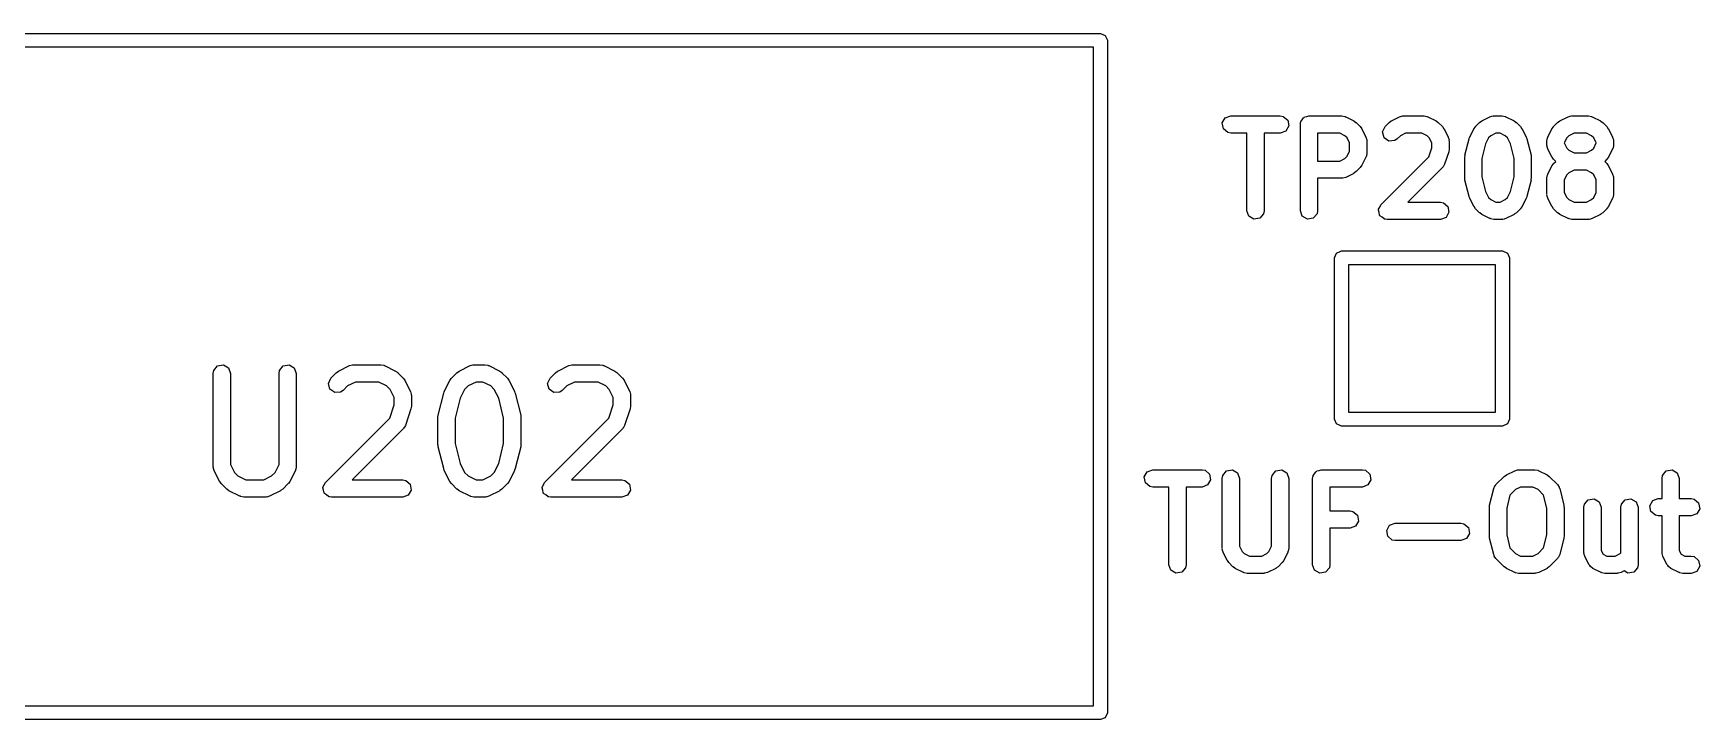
# Model space of a CAD drawing. Extents: x 102 to 173.9, y -124.5 to -76.3.
# Drawn here: x 135.05 to 149.53, y -115.45 to -109.49 of the extents above; entities that cross this region are included whole.
import ezdxf

# ---------------------------------------------------------------- set-up
doc = ezdxf.new("R2010")
doc.units = 0
doc.layers.add('BLACK', color=7, linetype='CONTINUOUS')

msp = doc.modelspace()

# ---------------------------------------------------------------- linework, layer by layer
at = {"layer": 'BLACK', "linetype": 'CONTINUOUS'}
for p, q in [((131.623, -109.491), (144.323, -109.491)), ((144.263, -109.611), (131.683, -109.611)), ((144.263, -115.331), (144.263, -109.611)), ((144.323, -109.491), (144.365, -109.509)), ((144.365, -109.509), (144.383, -109.551)), ((144.383, -109.551), (144.383, -115.391)), ((145.382, -110.269), (145.408, -110.225)), ((145.391, -110.32), (145.382, -110.269)), ((145.43, -110.353), (145.391, -110.32)), ((145.408, -110.225), (145.456, -110.207)), ((145.456, -110.207), (145.885, -110.207)), ((145.885, -110.207), (145.91, -110.212)), ((145.91, -110.212), (145.95, -110.245)), ((145.959, -110.295), (145.933, -110.34)), ((145.95, -110.245), (145.959, -110.295)), ((146.06, -110.282), (146.061, -110.273)), ((146.06, -111.032), (146.06, -110.282)), ((146.061, -110.269), (146.062, -110.266)), ((146.061, -110.273), (146.061, -110.269)), ((146.062, -110.266), (146.064, -110.257)), ((146.064, -110.257), (146.077, -110.242)), ((146.077, -110.242), (146.086, -110.225)), ((146.086, -110.225), (146.093, -110.223)), ((146.093, -110.223), (146.097, -110.217)), ((146.097, -110.217), (146.116, -110.214)), ((146.116, -110.214), (146.135, -110.207)), ((146.135, -110.207), (146.42, -110.207)), ((146.42, -110.207), (146.446, -110.212)), ((146.446, -110.212), (146.449, -110.215)), ((146.449, -110.215), (146.454, -110.215)), ((146.454, -110.215), (146.525, -110.251)), ((146.525, -110.251), (146.543, -110.264)), ((146.543, -110.264), (146.545, -110.265)), ((146.545, -110.265), (146.581, -110.301)), ((146.581, -110.301), (146.593, -110.319)), ((146.593, -110.319), (146.595, -110.32)), ((146.595, -110.32), (146.63, -110.392)), ((146.774, -110.347), (146.796, -110.301)), ((146.796, -110.301), (146.832, -110.265)), ((146.832, -110.265), (146.85, -110.252)), ((146.85, -110.252), (146.851, -110.251)), ((146.851, -110.251), (146.923, -110.215)), ((146.923, -110.215), (146.948, -110.208)), ((146.948, -110.208), (146.952, -110.209)), ((146.952, -110.209), (146.956, -110.207)), ((146.956, -110.207), (147.135, -110.207)), ((147.135, -110.207), (147.16, -110.212)), ((147.16, -110.212), (147.164, -110.215)), ((147.164, -110.215), (147.168, -110.215)), ((147.168, -110.215), (147.24, -110.251)), ((147.24, -110.251), (147.258, -110.264)), ((147.258, -110.264), (147.259, -110.265)), ((147.259, -110.265), (147.295, -110.301)), ((147.295, -110.301), (147.308, -110.319)), ((147.308, -110.319), (147.309, -110.32)), ((147.309, -110.32), (147.345, -110.392)), ((147.532, -110.392), (147.568, -110.32)), ((147.568, -110.32), (147.581, -110.302)), ((147.581, -110.302), (147.582, -110.301)), ((147.582, -110.301), (147.617, -110.265)), ((147.617, -110.265), (147.636, -110.252)), ((147.636, -110.252), (147.637, -110.251)), ((147.637, -110.251), (147.708, -110.215)), ((147.708, -110.215), (147.733, -110.208)), ((147.733, -110.208), (147.738, -110.209)), ((147.738, -110.209), (147.742, -110.207)), ((147.742, -110.207), (147.813, -110.207)), ((147.813, -110.207), (147.839, -110.212)), ((147.839, -110.212), (147.842, -110.215)), ((147.842, -110.215), (147.847, -110.215)), ((147.847, -110.215), (147.918, -110.251)), ((147.918, -110.251), (147.936, -110.264)), ((147.936, -110.264), (147.938, -110.265)), ((147.938, -110.265), (147.973, -110.301)), ((147.973, -110.301), (147.986, -110.319)), ((147.986, -110.319), (147.987, -110.32)), ((147.987, -110.32), (148.023, -110.392)), ((148.21, -110.392), (148.246, -110.32)), ((148.246, -110.32), (148.26, -110.302)), ((148.26, -110.301), (148.296, -110.265)), ((148.26, -110.302), (148.26, -110.301)), ((148.296, -110.265), (148.314, -110.252)), ((148.314, -110.252), (148.315, -110.251)), ((148.315, -110.251), (148.387, -110.215)), ((148.387, -110.215), (148.412, -110.208)), ((148.412, -110.208), (148.416, -110.209)), ((148.416, -110.209), (148.42, -110.207)), ((148.42, -110.207), (148.563, -110.207)), ((148.563, -110.207), (148.589, -110.212)), ((148.589, -110.212), (148.592, -110.215)), ((148.592, -110.215), (148.597, -110.215)), ((148.597, -110.215), (148.668, -110.251)), ((148.668, -110.251), (148.686, -110.264)), ((148.686, -110.264), (148.688, -110.265)), ((148.688, -110.265), (148.723, -110.301)), ((148.723, -110.301), (148.736, -110.319)), ((148.736, -110.319), (148.737, -110.32)), ((148.737, -110.32), (148.773, -110.392)), ((145.456, -110.357), (145.43, -110.353)), ((145.595, -110.357), (145.456, -110.357)), ((145.595, -111.032), (145.595, -110.357)), ((145.885, -110.357), (145.745, -110.357)), ((145.745, -110.357), (145.745, -111.032)), ((145.933, -110.34), (145.885, -110.357)), ((146.21, -110.357), (146.21, -110.6)), ((146.403, -110.357), (146.21, -110.357)), ((146.447, -110.38), (146.403, -110.357)), ((146.466, -110.398), (146.447, -110.38)), ((146.488, -110.443), (146.466, -110.398)), ((146.488, -110.515), (146.488, -110.443)), ((146.63, -110.392), (146.638, -110.417)), ((146.638, -110.417), (146.637, -110.421)), ((146.637, -110.421), (146.638, -110.425)), ((146.638, -110.425), (146.638, -110.532)), ((146.788, -110.397), (146.774, -110.347)), ((146.83, -110.426), (146.788, -110.397)), ((146.881, -110.422), (146.83, -110.426)), ((146.902, -110.407), (146.881, -110.422)), ((146.929, -110.38), (146.902, -110.407)), ((146.974, -110.357), (146.929, -110.38)), ((147.117, -110.357), (146.974, -110.357)), ((147.162, -110.38), (147.117, -110.357)), ((147.18, -110.398), (147.162, -110.38)), ((147.203, -110.443), (147.18, -110.398)), ((147.203, -110.484), (147.203, -110.443)), ((147.345, -110.392), (147.352, -110.417)), ((147.352, -110.417), (147.351, -110.421)), ((147.351, -110.421), (147.353, -110.425)), ((147.353, -110.425), (147.353, -110.497)), ((147.49, -110.55), (147.526, -110.407)), ((147.526, -110.407), (147.531, -110.395)), ((147.531, -110.395), (147.532, -110.392)), ((147.67, -110.451), (147.638, -110.577)), ((147.696, -110.398), (147.67, -110.451)), ((147.715, -110.38), (147.696, -110.398)), ((147.76, -110.357), (147.715, -110.38)), ((147.796, -110.357), (147.76, -110.357)), ((147.84, -110.38), (147.796, -110.357)), ((147.859, -110.398), (147.84, -110.38)), ((147.885, -110.451), (147.859, -110.398)), ((147.917, -110.577), (147.885, -110.451)), ((148.023, -110.392), (148.027, -110.404)), ((148.027, -110.404), (148.029, -110.407)), ((148.029, -110.407), (148.065, -110.55)), ((148.203, -110.425), (148.207, -110.399)), ((148.203, -110.461), (148.203, -110.425)), ((148.204, -110.465), (148.203, -110.461)), ((148.203, -110.469), (148.204, -110.465)), ((148.21, -110.494), (148.203, -110.469)), ((148.207, -110.399), (148.21, -110.396)), ((148.21, -110.396), (148.21, -110.392)), ((148.375, -110.398), (148.353, -110.443)), ((148.353, -110.443), (148.353, -110.443)), ((148.353, -110.443), (148.375, -110.488)), ((148.393, -110.38), (148.375, -110.398)), ((148.438, -110.357), (148.393, -110.38)), ((148.546, -110.357), (148.438, -110.357)), ((148.59, -110.38), (148.546, -110.357)), ((148.609, -110.398), (148.59, -110.38)), ((148.631, -110.443), (148.609, -110.398)), ((148.609, -110.488), (148.631, -110.443)), ((148.631, -110.443), (148.631, -110.443)), ((148.773, -110.392), (148.781, -110.417)), ((148.781, -110.461), (148.777, -110.487)), ((148.781, -110.417), (148.78, -110.421)), ((148.78, -110.421), (148.781, -110.425)), ((148.781, -110.425), (148.781, -110.461)), ((146.21, -110.6), (146.403, -110.6)), ((146.403, -110.6), (146.447, -110.578)), ((146.447, -110.578), (146.466, -110.559)), ((146.466, -110.559), (146.488, -110.515)), ((146.63, -110.566), (146.595, -110.637)), ((146.631, -110.561), (146.63, -110.566)), ((146.634, -110.558), (146.631, -110.561)), ((146.638, -110.532), (146.634, -110.558)), ((146.76, -110.979), (147.176, -110.563)), ((147.176, -110.563), (147.203, -110.484)), ((147.313, -110.627), (147.301, -110.65)), ((147.349, -110.52), (147.313, -110.627)), ((147.353, -110.497), (147.349, -110.519)), ((147.349, -110.519), (147.349, -110.52)), ((147.488, -110.568), (147.491, -110.553)), ((147.488, -110.747), (147.488, -110.568)), ((147.491, -110.553), (147.49, -110.55)), ((147.638, -110.577), (147.638, -110.737)), ((147.917, -110.737), (147.917, -110.577)), ((148.065, -110.55), (148.066, -110.565)), ((148.066, -110.565), (148.067, -110.568)), ((148.067, -110.568), (148.067, -110.747)), ((148.246, -110.566), (148.21, -110.494)), ((148.247, -110.567), (148.246, -110.566)), ((148.246, -110.642), (148.26, -110.624)), ((148.26, -110.585), (148.247, -110.567)), ((148.279, -110.604), (148.26, -110.585)), ((148.26, -110.622), (148.279, -110.604)), ((148.26, -110.624), (148.26, -110.622)), ((148.375, -110.488), (148.393, -110.506)), ((148.393, -110.506), (148.438, -110.529)), ((148.438, -110.529), (148.546, -110.529)), ((148.546, -110.529), (148.59, -110.506)), ((148.59, -110.506), (148.609, -110.488)), ((148.723, -110.585), (148.705, -110.604)), ((148.705, -110.604), (148.723, -110.622)), ((148.724, -110.584), (148.723, -110.585)), ((148.723, -110.622), (148.736, -110.64)), ((148.737, -110.566), (148.724, -110.584)), ((148.773, -110.494), (148.737, -110.566)), ((148.774, -110.49), (148.773, -110.494)), ((148.777, -110.487), (148.774, -110.49)), ((146.42, -110.75), (146.21, -110.75)), ((146.21, -110.75), (146.21, -111.032)), ((146.425, -110.749), (146.42, -110.75)), ((146.429, -110.75), (146.425, -110.749)), ((146.454, -110.742), (146.429, -110.75)), ((146.525, -110.707), (146.454, -110.742)), ((146.526, -110.705), (146.525, -110.707)), ((146.545, -110.692), (146.526, -110.705)), ((146.581, -110.657), (146.545, -110.692)), ((146.595, -110.637), (146.581, -110.655)), ((146.581, -110.655), (146.581, -110.657)), ((147.295, -110.657), (146.994, -110.957)), ((147.297, -110.653), (147.295, -110.657)), ((147.301, -110.65), (147.297, -110.653)), ((147.489, -110.75), (147.488, -110.747)), ((147.49, -110.765), (147.489, -110.75)), ((147.526, -110.908), (147.49, -110.765)), ((147.638, -110.737), (147.67, -110.863)), ((147.885, -110.863), (147.917, -110.737)), ((148.065, -110.765), (148.029, -110.908)), ((148.067, -110.747), (148.064, -110.761)), ((148.064, -110.761), (148.065, -110.765)), ((148.203, -110.747), (148.207, -110.721)), ((148.203, -110.889), (148.203, -110.747)), ((148.207, -110.721), (148.21, -110.717)), ((148.21, -110.713), (148.246, -110.642)), ((148.21, -110.717), (148.21, -110.713)), ((148.375, -110.72), (148.353, -110.764)), ((148.353, -110.764), (148.353, -110.872)), ((148.393, -110.701), (148.375, -110.72)), ((148.438, -110.679), (148.393, -110.701)), ((148.546, -110.679), (148.438, -110.679)), ((148.59, -110.701), (148.546, -110.679)), ((148.609, -110.72), (148.59, -110.701)), ((148.631, -110.764), (148.609, -110.72)), ((148.631, -110.872), (148.631, -110.764)), ((148.736, -110.64), (148.737, -110.642)), ((148.737, -110.642), (148.773, -110.713)), ((148.773, -110.713), (148.781, -110.738)), ((148.781, -110.738), (148.78, -110.742)), ((148.78, -110.742), (148.781, -110.747)), ((148.781, -110.747), (148.781, -110.889)), ((147.528, -110.911), (147.526, -110.908)), ((147.532, -110.923), (147.528, -110.911)), ((147.67, -110.863), (147.696, -110.916)), ((147.696, -110.916), (147.715, -110.935)), ((147.84, -110.935), (147.859, -110.916)), ((147.859, -110.916), (147.885, -110.863)), ((148.029, -110.908), (148.024, -110.919)), ((148.204, -110.894), (148.203, -110.889)), ((148.203, -110.898), (148.204, -110.894)), ((148.21, -110.923), (148.203, -110.898)), ((148.353, -110.872), (148.375, -110.916)), ((148.375, -110.916), (148.393, -110.935)), ((148.59, -110.935), (148.609, -110.916)), ((148.609, -110.916), (148.631, -110.872)), ((148.777, -110.915), (148.774, -110.919)), ((148.781, -110.889), (148.777, -110.915)), ((145.613, -111.08), (145.595, -111.032)), ((145.741, -111.058), (145.708, -111.097)), ((145.745, -111.032), (145.741, -111.058)), ((146.077, -111.08), (146.06, -111.032)), ((146.205, -111.058), (146.172, -111.097)), ((146.21, -111.032), (146.205, -111.058)), ((146.739, -111.019), (146.751, -111)), ((146.74, -111.023), (146.739, -111.019)), ((146.739, -111.026), (146.74, -111.023)), ((146.744, -111.048), (146.739, -111.026)), ((146.748, -111.07), (146.744, -111.048)), ((146.751, -111), (146.76, -110.979)), ((146.994, -110.957), (147.278, -110.957)), ((147.278, -110.957), (147.303, -110.962)), ((147.303, -110.962), (147.342, -110.995)), ((147.351, -111.045), (147.326, -111.09)), ((147.342, -110.995), (147.351, -111.045)), ((147.568, -110.994), (147.532, -110.923)), ((147.569, -110.996), (147.568, -110.994)), ((147.582, -111.014), (147.569, -110.996)), ((147.617, -111.05), (147.582, -111.014)), ((147.619, -111.05), (147.617, -111.05)), ((147.637, -111.064), (147.619, -111.05)), ((147.715, -110.935), (147.76, -110.957)), ((147.76, -110.957), (147.796, -110.957)), ((147.796, -110.957), (147.84, -110.935)), ((147.938, -111.05), (147.919, -111.062)), ((147.973, -111.014), (147.938, -111.05)), ((147.974, -111.012), (147.973, -111.014)), ((147.987, -110.994), (147.974, -111.012)), ((148.023, -110.923), (147.987, -110.994)), ((148.024, -110.919), (148.023, -110.923)), ((148.246, -110.994), (148.21, -110.923)), ((148.247, -110.996), (148.246, -110.994)), ((148.26, -111.014), (148.247, -110.996)), ((148.296, -111.05), (148.26, -111.014)), ((148.297, -111.05), (148.296, -111.05)), ((148.315, -111.064), (148.297, -111.05)), ((148.393, -110.935), (148.438, -110.957)), ((148.438, -110.957), (148.546, -110.957)), ((148.546, -110.957), (148.59, -110.935)), ((148.688, -111.05), (148.669, -111.062)), ((148.723, -111.014), (148.688, -111.05)), ((148.724, -111.012), (148.723, -111.014)), ((148.737, -110.994), (148.724, -111.012)), ((148.773, -110.923), (148.737, -110.994)), ((148.774, -110.919), (148.773, -110.923)), ((145.657, -111.106), (145.613, -111.08)), ((145.708, -111.097), (145.657, -111.106)), ((146.122, -111.106), (146.077, -111.08)), ((146.172, -111.097), (146.122, -111.106)), ((146.751, -111.072), (146.748, -111.07)), ((146.752, -111.075), (146.751, -111.072)), ((146.77, -111.088), (146.752, -111.075)), ((146.788, -111.103), (146.77, -111.088)), ((146.792, -111.104), (146.788, -111.103)), ((146.794, -111.105), (146.792, -111.104)), ((146.797, -111.104), (146.794, -111.105)), ((146.813, -111.107), (146.797, -111.104)), ((147.278, -111.107), (146.813, -111.107)), ((147.326, -111.09), (147.278, -111.107)), ((147.708, -111.099), (147.637, -111.064)), ((147.713, -111.1), (147.708, -111.099)), ((147.716, -111.103), (147.713, -111.1)), ((147.742, -111.107), (147.716, -111.103)), ((147.813, -111.107), (147.742, -111.107)), ((147.817, -111.106), (147.813, -111.107)), ((147.822, -111.107), (147.817, -111.106)), ((147.847, -111.099), (147.822, -111.107)), ((147.918, -111.064), (147.847, -111.099)), ((147.919, -111.062), (147.918, -111.064)), ((148.387, -111.099), (148.315, -111.064)), ((148.391, -111.1), (148.387, -111.099)), ((148.395, -111.103), (148.391, -111.1)), ((148.42, -111.107), (148.395, -111.103)), ((148.563, -111.107), (148.42, -111.107)), ((148.567, -111.106), (148.563, -111.107)), ((148.572, -111.107), (148.567, -111.106)), ((148.597, -111.099), (148.572, -111.107)), ((148.668, -111.064), (148.597, -111.099)), ((148.669, -111.062), (148.668, -111.064)), ((146.357, -111.441), (146.374, -111.399)), ((146.357, -112.841), (146.357, -111.441)), ((146.374, -111.399), (146.417, -111.381)), ((146.417, -111.381), (147.817, -111.381)), ((147.817, -111.381), (147.859, -111.399)), ((147.859, -111.399), (147.877, -111.441)), ((147.877, -111.441), (147.877, -112.841)), ((146.477, -111.501), (146.477, -112.781)), ((147.757, -111.501), (146.477, -111.501)), ((147.757, -112.781), (147.757, -111.501)), ((136.614, -112.444), (136.618, -112.418)), ((136.614, -113.253), (136.614, -112.444)), ((136.618, -112.418), (136.651, -112.379)), ((136.651, -112.379), (136.702, -112.37)), ((136.702, -112.37), (136.746, -112.395)), ((136.746, -112.395), (136.764, -112.444)), ((136.764, -112.444), (136.764, -113.235)), ((137.185, -112.444), (137.189, -112.418)), ((137.185, -113.235), (137.185, -112.444)), ((137.189, -112.418), (137.222, -112.379)), ((137.222, -112.379), (137.273, -112.37)), ((137.273, -112.37), (137.317, -112.395)), ((137.317, -112.395), (137.335, -112.444)), ((137.335, -112.444), (137.335, -113.253)), ((137.614, -112.532), (137.635, -112.486)), ((137.635, -112.486), (137.683, -112.438)), ((137.683, -112.438), (137.701, -112.425)), ((137.701, -112.425), (137.703, -112.424)), ((137.703, -112.424), (137.798, -112.376)), ((137.798, -112.376), (137.823, -112.369)), ((137.823, -112.369), (137.827, -112.37)), ((137.827, -112.37), (137.831, -112.369)), ((137.831, -112.369), (138.069, -112.369)), ((138.069, -112.369), (138.095, -112.373)), ((138.095, -112.373), (138.099, -112.376)), ((138.099, -112.376), (138.103, -112.376)), ((138.103, -112.376), (138.198, -112.424)), ((138.198, -112.424), (138.216, -112.437)), ((138.216, -112.437), (138.218, -112.438)), ((138.218, -112.438), (138.265, -112.486)), ((138.265, -112.486), (138.278, -112.504)), ((138.278, -112.504), (138.279, -112.505)), ((138.279, -112.505), (138.327, -112.601)), ((138.621, -112.601), (138.669, -112.505)), ((138.669, -112.505), (138.682, -112.487)), ((138.682, -112.487), (138.683, -112.486)), ((138.683, -112.486), (138.731, -112.438)), ((138.731, -112.438), (138.749, -112.425)), ((138.749, -112.425), (138.75, -112.424)), ((138.75, -112.424), (138.845, -112.376)), ((138.845, -112.376), (138.87, -112.369)), ((138.87, -112.369), (138.875, -112.37)), ((138.875, -112.37), (138.879, -112.369)), ((138.879, -112.369), (138.974, -112.369)), ((138.974, -112.369), (139, -112.373)), ((139, -112.373), (139.003, -112.376)), ((139.003, -112.376), (139.008, -112.376)), ((139.008, -112.376), (139.103, -112.424)), ((139.103, -112.424), (139.121, -112.437)), ((139.121, -112.437), (139.122, -112.438)), ((139.122, -112.438), (139.17, -112.486)), ((139.17, -112.486), (139.183, -112.504)), ((139.183, -112.504), (139.184, -112.505)), ((139.184, -112.505), (139.232, -112.601)), ((139.519, -112.532), (139.54, -112.486)), ((139.54, -112.486), (139.588, -112.438)), ((139.588, -112.438), (139.606, -112.425)), ((139.606, -112.425), (139.607, -112.424)), ((139.607, -112.424), (139.703, -112.376)), ((139.703, -112.376), (139.728, -112.369)), ((139.728, -112.369), (139.732, -112.37)), ((139.732, -112.37), (139.736, -112.369)), ((139.736, -112.369), (139.974, -112.369)), ((139.974, -112.369), (140, -112.373)), ((140, -112.373), (140.003, -112.376)), ((140.003, -112.376), (140.008, -112.376)), ((140.008, -112.376), (140.103, -112.424)), ((140.103, -112.424), (140.121, -112.437)), ((140.121, -112.437), (140.122, -112.438)), ((140.122, -112.438), (140.17, -112.486)), ((140.17, -112.486), (140.183, -112.504)), ((140.183, -112.504), (140.184, -112.505)), ((140.184, -112.505), (140.232, -112.601)), ((137.627, -112.582), (137.614, -112.532)), ((137.669, -112.611), (137.627, -112.582)), ((137.72, -112.607), (137.669, -112.611)), ((137.742, -112.592), (137.72, -112.607)), ((137.781, -112.553), (137.742, -112.592)), ((137.849, -112.519), (137.781, -112.553)), ((138.052, -112.519), (137.849, -112.519)), ((138.12, -112.553), (138.052, -112.519)), ((138.151, -112.583), (138.12, -112.553)), ((138.185, -112.652), (138.151, -112.583)), ((138.185, -112.717), (138.185, -112.652)), ((138.327, -112.601), (138.334, -112.625)), ((138.334, -112.625), (138.333, -112.63)), ((138.333, -112.63), (138.335, -112.634)), ((138.335, -112.634), (138.335, -112.729)), ((138.568, -112.806), (138.616, -112.616)), ((138.616, -112.616), (138.621, -112.604)), ((138.621, -112.604), (138.621, -112.601)), ((138.798, -112.583), (138.759, -112.66)), ((138.828, -112.553), (138.798, -112.583)), ((138.897, -112.519), (138.828, -112.553)), ((138.957, -112.519), (138.897, -112.519)), ((139.025, -112.553), (138.957, -112.519)), ((139.055, -112.583), (139.025, -112.553)), ((139.094, -112.66), (139.055, -112.583)), ((139.232, -112.601), (139.235, -112.613)), ((139.235, -112.613), (139.237, -112.616)), ((139.237, -112.616), (139.285, -112.806)), ((139.532, -112.582), (139.519, -112.532)), ((139.574, -112.611), (139.532, -112.582)), ((139.625, -112.607), (139.574, -112.611)), ((139.646, -112.592), (139.625, -112.607)), ((139.685, -112.553), (139.646, -112.592)), ((139.754, -112.519), (139.685, -112.553)), ((139.957, -112.519), (139.754, -112.519)), ((140.025, -112.553), (139.957, -112.519)), ((140.055, -112.583), (140.025, -112.553)), ((140.09, -112.652), (140.055, -112.583)), ((140.09, -112.717), (140.09, -112.652)), ((140.232, -112.601), (140.239, -112.625)), ((140.239, -112.625), (140.238, -112.63)), ((140.238, -112.63), (140.24, -112.634)), ((140.24, -112.634), (140.24, -112.729)), ((138.147, -112.832), (138.185, -112.717)), ((138.331, -112.753), (138.283, -112.896)), ((138.335, -112.729), (138.331, -112.751)), ((138.331, -112.751), (138.331, -112.753)), ((138.759, -112.66), (138.716, -112.834)), ((139.137, -112.834), (139.094, -112.66)), ((140.052, -112.832), (140.09, -112.717)), ((140.236, -112.753), (140.188, -112.896)), ((140.24, -112.729), (140.236, -112.751)), ((140.236, -112.751), (140.236, -112.753)), ((146.477, -112.781), (147.757, -112.781)), ((137.588, -113.391), (138.147, -112.832)), ((138.265, -112.925), (137.822, -113.369)), ((138.267, -112.921), (138.265, -112.925)), ((138.271, -112.919), (138.267, -112.921)), ((138.283, -112.896), (138.271, -112.919)), ((138.566, -112.825), (138.568, -112.81)), ((138.566, -113.063), (138.566, -112.825)), ((138.568, -112.81), (138.568, -112.806)), ((138.716, -112.834), (138.716, -113.053)), ((139.137, -113.053), (139.137, -112.834)), ((139.285, -112.806), (139.286, -112.821)), ((139.286, -112.821), (139.287, -112.825)), ((139.287, -112.825), (139.287, -113.063)), ((139.493, -113.391), (140.052, -112.832)), ((140.17, -112.925), (139.727, -113.369)), ((140.172, -112.921), (140.17, -112.925)), ((140.176, -112.919), (140.172, -112.921)), ((140.188, -112.896), (140.176, -112.919)), ((146.374, -112.883), (146.357, -112.841)), ((146.417, -112.901), (146.374, -112.883)), ((147.817, -112.901), (146.417, -112.901)), ((147.859, -112.883), (147.817, -112.901)), ((147.877, -112.841), (147.859, -112.883)), ((138.567, -113.066), (138.566, -113.063)), ((138.568, -113.081), (138.567, -113.066)), ((138.616, -113.271), (138.568, -113.081)), ((138.716, -113.053), (138.759, -113.227)), ((139.094, -113.227), (139.137, -113.053)), ((139.285, -113.081), (139.237, -113.271)), ((139.287, -113.063), (139.285, -113.077)), ((139.285, -113.077), (139.285, -113.081)), ((138.759, -113.227), (138.798, -113.304)), ((139.055, -113.304), (139.094, -113.227)), ((136.615, -113.257), (136.614, -113.253)), ((136.614, -113.262), (136.615, -113.257)), ((136.621, -113.287), (136.614, -113.262)), ((136.669, -113.382), (136.621, -113.287)), ((136.764, -113.235), (136.798, -113.304)), ((136.798, -113.304), (136.828, -113.334)), ((136.828, -113.334), (136.897, -113.369)), ((136.897, -113.369), (137.052, -113.369)), ((137.052, -113.369), (137.12, -113.334)), ((137.12, -113.334), (137.151, -113.304)), ((137.151, -113.304), (137.185, -113.235)), ((137.327, -113.287), (137.279, -113.382)), ((137.328, -113.282), (137.327, -113.287)), ((137.33, -113.279), (137.328, -113.282)), ((137.335, -113.253), (137.33, -113.279)), ((137.822, -113.369), (138.26, -113.369)), ((138.26, -113.369), (138.286, -113.373)), ((138.286, -113.373), (138.325, -113.406)), ((138.618, -113.274), (138.616, -113.271)), ((138.621, -113.287), (138.618, -113.274)), ((138.669, -113.382), (138.621, -113.287)), ((138.798, -113.304), (138.828, -113.334)), ((138.828, -113.334), (138.897, -113.369)), ((138.897, -113.369), (138.957, -113.369)), ((138.957, -113.369), (139.025, -113.334)), ((139.025, -113.334), (139.055, -113.304)), ((139.232, -113.287), (139.184, -113.382)), ((139.237, -113.271), (139.232, -113.283)), ((139.232, -113.283), (139.232, -113.287)), ((139.727, -113.369), (140.165, -113.369)), ((140.165, -113.369), (140.19, -113.373)), ((140.19, -113.373), (140.23, -113.406)), ((144.704, -113.343), (144.729, -113.298)), ((144.713, -113.393), (144.704, -113.343)), ((144.729, -113.298), (144.778, -113.281)), ((144.778, -113.281), (145.206, -113.281)), ((145.206, -113.281), (145.232, -113.285)), ((145.232, -113.285), (145.271, -113.318)), ((145.28, -113.369), (145.254, -113.413)), ((145.271, -113.318), (145.28, -113.369)), ((145.381, -113.356), (145.386, -113.33)), ((145.381, -113.963), (145.381, -113.356)), ((145.386, -113.33), (145.419, -113.291)), ((145.419, -113.291), (145.469, -113.282)), ((145.469, -113.282), (145.514, -113.308)), ((145.514, -113.308), (145.531, -113.356)), ((145.531, -113.356), (145.531, -113.945)), ((145.81, -113.356), (145.814, -113.33)), ((145.81, -113.945), (145.81, -113.356)), ((145.814, -113.33), (145.847, -113.291)), ((145.847, -113.291), (145.898, -113.282)), ((145.898, -113.282), (145.942, -113.308)), ((145.942, -113.308), (145.96, -113.356)), ((145.96, -113.356), (145.96, -113.963)), ((146.167, -113.356), (146.169, -113.346)), ((146.167, -114.106), (146.167, -113.356)), ((146.168, -113.343), (146.17, -113.34)), ((146.169, -113.346), (146.168, -113.343)), ((146.17, -113.34), (146.171, -113.33)), ((146.171, -113.33), (146.184, -113.315)), ((146.184, -113.315), (146.194, -113.298)), ((146.194, -113.298), (146.2, -113.296)), ((146.2, -113.296), (146.204, -113.291)), ((146.204, -113.291), (146.223, -113.288)), ((146.223, -113.288), (146.242, -113.281)), ((146.242, -113.281), (146.599, -113.281)), ((146.599, -113.281), (146.625, -113.285)), ((146.625, -113.285), (146.664, -113.318)), ((146.673, -113.369), (146.647, -113.413)), ((146.664, -113.318), (146.673, -113.369)), ((147.76, -113.41), (147.832, -113.339)), ((147.832, -113.339), (147.85, -113.326)), ((147.85, -113.326), (147.851, -113.325)), ((147.851, -113.325), (147.923, -113.289)), ((147.923, -113.289), (147.948, -113.281)), ((147.948, -113.281), (147.952, -113.282)), ((147.952, -113.282), (147.956, -113.281)), ((147.956, -113.281), (148.099, -113.281)), ((148.099, -113.281), (148.125, -113.285)), ((148.125, -113.285), (148.128, -113.288)), ((148.128, -113.288), (148.132, -113.289)), ((148.132, -113.289), (148.204, -113.325)), ((148.204, -113.325), (148.222, -113.338)), ((148.222, -113.338), (148.223, -113.339)), ((148.223, -113.339), (148.295, -113.41)), ((149.203, -113.356), (149.207, -113.33)), ((149.203, -113.531), (149.203, -113.356)), ((149.207, -113.33), (149.24, -113.291)), ((149.24, -113.291), (149.291, -113.282)), ((149.291, -113.282), (149.335, -113.308)), ((149.335, -113.308), (149.353, -113.356)), ((149.353, -113.356), (149.353, -113.531)), ((136.67, -113.383), (136.669, -113.382)), ((136.683, -113.401), (136.67, -113.383)), ((136.731, -113.449), (136.683, -113.401)), ((136.732, -113.45), (136.731, -113.449)), ((136.75, -113.463), (136.732, -113.45)), ((136.845, -113.511), (136.75, -113.463)), ((136.85, -113.511), (136.845, -113.511)), ((136.853, -113.514), (136.85, -113.511)), ((136.879, -113.519), (136.853, -113.514)), ((137.069, -113.519), (136.879, -113.519)), ((137.074, -113.517), (137.069, -113.519)), ((137.078, -113.518), (137.074, -113.517)), ((137.103, -113.511), (137.078, -113.518)), ((137.198, -113.463), (137.103, -113.511)), ((137.199, -113.462), (137.198, -113.463)), ((137.218, -113.449), (137.199, -113.462)), ((137.265, -113.401), (137.218, -113.449)), ((137.266, -113.4), (137.265, -113.401)), ((137.279, -113.382), (137.266, -113.4)), ((137.566, -113.437), (137.568, -113.434)), ((137.572, -113.459), (137.566, -113.437)), ((137.567, -113.431), (137.578, -113.411)), ((137.568, -113.434), (137.567, -113.431)), ((137.576, -113.481), (137.572, -113.459)), ((137.579, -113.483), (137.576, -113.481)), ((137.578, -113.411), (137.588, -113.391)), ((137.579, -113.487), (137.579, -113.483)), ((137.598, -113.5), (137.579, -113.487)), ((137.615, -113.514), (137.598, -113.5)), ((137.62, -113.515), (137.615, -113.514)), ((137.621, -113.516), (137.62, -113.515)), ((137.625, -113.516), (137.621, -113.516)), ((137.641, -113.519), (137.625, -113.516)), ((138.26, -113.519), (137.641, -113.519)), ((138.308, -113.501), (138.26, -113.519)), ((138.334, -113.457), (138.308, -113.501)), ((138.325, -113.406), (138.334, -113.457)), ((138.67, -113.383), (138.669, -113.382)), ((138.683, -113.401), (138.67, -113.383)), ((138.731, -113.449), (138.683, -113.401)), ((138.732, -113.45), (138.731, -113.449)), ((138.75, -113.463), (138.732, -113.45)), ((138.845, -113.511), (138.75, -113.463)), ((138.85, -113.511), (138.845, -113.511)), ((138.853, -113.514), (138.85, -113.511)), ((138.879, -113.519), (138.853, -113.514)), ((138.974, -113.519), (138.879, -113.519)), ((138.978, -113.517), (138.974, -113.519)), ((138.983, -113.518), (138.978, -113.517)), ((139.008, -113.511), (138.983, -113.518)), ((139.103, -113.463), (139.008, -113.511)), ((139.104, -113.462), (139.103, -113.463)), ((139.122, -113.449), (139.104, -113.462)), ((139.17, -113.401), (139.122, -113.449)), ((139.171, -113.4), (139.17, -113.401)), ((139.184, -113.382), (139.171, -113.4)), ((139.471, -113.437), (139.472, -113.434)), ((139.477, -113.459), (139.471, -113.437)), ((139.472, -113.431), (139.483, -113.411)), ((139.472, -113.434), (139.472, -113.431)), ((139.481, -113.481), (139.477, -113.459)), ((139.483, -113.483), (139.481, -113.481)), ((139.483, -113.411), (139.493, -113.391)), ((139.484, -113.487), (139.483, -113.483)), ((139.503, -113.5), (139.484, -113.487)), ((139.52, -113.514), (139.503, -113.5)), ((139.525, -113.515), (139.52, -113.514)), ((139.526, -113.516), (139.525, -113.515)), ((139.53, -113.516), (139.526, -113.516)), ((139.546, -113.519), (139.53, -113.516)), ((140.165, -113.519), (139.546, -113.519)), ((140.213, -113.501), (140.165, -113.519)), ((140.239, -113.457), (140.213, -113.501)), ((140.23, -113.406), (140.239, -113.457)), ((144.752, -113.426), (144.713, -113.393)), ((144.778, -113.431), (144.752, -113.426)), ((144.917, -113.431), (144.778, -113.431)), ((144.917, -114.106), (144.917, -113.431)), ((145.206, -113.431), (145.067, -113.431)), ((145.067, -113.431), (145.067, -114.106)), ((145.254, -113.413), (145.206, -113.431)), ((146.599, -113.431), (146.317, -113.431)), ((146.317, -113.431), (146.317, -113.638)), ((146.647, -113.413), (146.599, -113.431)), ((147.705, -113.588), (147.74, -113.445)), ((147.74, -113.445), (147.751, -113.421)), ((147.751, -113.421), (147.757, -113.417)), ((147.757, -113.417), (147.76, -113.41)), ((147.881, -113.501), (147.853, -113.615)), ((147.929, -113.453), (147.881, -113.501)), ((147.974, -113.431), (147.929, -113.453)), ((148.081, -113.431), (147.974, -113.431)), ((148.126, -113.453), (148.081, -113.431)), ((148.174, -113.501), (148.126, -113.453)), ((148.203, -113.615), (148.174, -113.501)), ((148.295, -113.41), (148.31, -113.431)), ((148.31, -113.431), (148.31, -113.439)), ((148.31, -113.439), (148.315, -113.445)), ((148.315, -113.445), (148.35, -113.588)), ((146.317, -113.638), (146.492, -113.638)), ((146.492, -113.638), (146.517, -113.643)), ((146.517, -113.643), (146.557, -113.676)), ((147.703, -113.606), (147.705, -113.591)), ((147.703, -113.856), (147.703, -113.606)), ((147.705, -113.591), (147.705, -113.588)), ((147.853, -113.615), (147.853, -113.847)), ((148.203, -113.847), (148.203, -113.615)), ((148.35, -113.588), (148.351, -113.603)), ((148.351, -113.603), (148.353, -113.606)), ((148.353, -113.606), (148.353, -113.856)), ((148.524, -113.606), (148.528, -113.58)), ((148.524, -113.999), (148.524, -113.606)), ((148.528, -113.58), (148.561, -113.541)), ((148.561, -113.541), (148.612, -113.532)), ((148.612, -113.532), (148.656, -113.558)), ((148.656, -113.558), (148.674, -113.606)), ((148.674, -113.606), (148.674, -113.981)), ((148.845, -113.606), (148.85, -113.58)), ((148.845, -114.003), (148.845, -113.606)), ((148.85, -113.58), (148.883, -113.541)), ((148.883, -113.541), (148.933, -113.532)), ((148.933, -113.532), (148.978, -113.558)), ((148.978, -113.558), (148.995, -113.606)), ((148.995, -113.606), (148.995, -114.106)), ((149.097, -113.593), (149.122, -113.548)), ((149.105, -113.643), (149.097, -113.593)), ((149.145, -113.676), (149.105, -113.643)), ((149.122, -113.548), (149.17, -113.531)), ((149.17, -113.531), (149.203, -113.531)), ((149.353, -113.531), (149.456, -113.531)), ((149.456, -113.531), (149.482, -113.535)), ((149.504, -113.663), (149.456, -113.681)), ((149.482, -113.535), (149.521, -113.568)), ((149.53, -113.619), (149.504, -113.663)), ((149.521, -113.568), (149.53, -113.619)), ((146.492, -113.788), (146.317, -113.788)), ((146.317, -113.788), (146.317, -114.106)), ((146.54, -113.77), (146.492, -113.788)), ((146.566, -113.726), (146.54, -113.77)), ((146.557, -113.676), (146.566, -113.726)), ((146.811, -113.807), (146.836, -113.763)), ((146.82, -113.858), (146.811, -113.807)), ((146.836, -113.763), (146.885, -113.745)), ((146.885, -113.745), (147.456, -113.745)), ((147.456, -113.745), (147.482, -113.75)), ((147.482, -113.75), (147.521, -113.783)), ((147.521, -113.783), (147.53, -113.833)), ((149.17, -113.681), (149.145, -113.676)), ((149.203, -113.681), (149.17, -113.681)), ((149.203, -113.999), (149.203, -113.681)), ((149.456, -113.681), (149.353, -113.681)), ((149.353, -113.681), (149.353, -113.981)), ((145.531, -113.945), (145.553, -113.99)), ((145.787, -113.99), (145.81, -113.945)), ((146.859, -113.891), (146.82, -113.858)), ((146.885, -113.895), (146.859, -113.891)), ((147.456, -113.895), (146.885, -113.895)), ((147.504, -113.878), (147.456, -113.895)), ((147.53, -113.833), (147.504, -113.878)), ((147.704, -113.859), (147.703, -113.856)), ((147.705, -113.874), (147.704, -113.859)), ((147.74, -114.017), (147.705, -113.874)), ((147.853, -113.847), (147.881, -113.96)), ((148.174, -113.96), (148.203, -113.847)), ((148.35, -113.874), (148.315, -114.017)), ((148.353, -113.856), (148.35, -113.871)), ((148.35, -113.871), (148.35, -113.874)), ((145.383, -113.967), (145.381, -113.963)), ((145.382, -113.972), (145.383, -113.967)), ((145.389, -113.997), (145.382, -113.972)), ((145.425, -114.068), (145.389, -113.997)), ((145.426, -114.069), (145.425, -114.068)), ((145.439, -114.087), (145.426, -114.069)), ((145.474, -114.123), (145.439, -114.087)), ((145.553, -113.99), (145.572, -114.009)), ((145.572, -114.009), (145.617, -114.031)), ((145.617, -114.031), (145.724, -114.031)), ((145.724, -114.031), (145.769, -114.009)), ((145.769, -114.009), (145.787, -113.99)), ((145.902, -114.087), (145.866, -114.123)), ((145.903, -114.086), (145.902, -114.087)), ((145.916, -114.068), (145.903, -114.086)), ((145.952, -113.997), (145.916, -114.068)), ((145.955, -113.989), (145.952, -113.992)), ((145.952, -113.992), (145.952, -113.997)), ((145.96, -113.963), (145.955, -113.989)), ((147.745, -114.023), (147.74, -114.017)), ((147.745, -114.03), (147.745, -114.023)), ((147.76, -114.052), (147.745, -114.03)), ((147.832, -114.123), (147.76, -114.052)), ((147.881, -113.96), (147.929, -114.009)), ((147.929, -114.009), (147.974, -114.031)), ((147.974, -114.031), (148.081, -114.031)), ((148.081, -114.031), (148.126, -114.009)), ((148.126, -114.009), (148.174, -113.96)), ((148.295, -114.052), (148.223, -114.123)), ((148.298, -114.045), (148.295, -114.052)), ((148.304, -114.041), (148.298, -114.045)), ((148.315, -114.017), (148.304, -114.041)), ((148.525, -114.003), (148.524, -113.999)), ((148.524, -114.007), (148.525, -114.003)), ((148.532, -114.032), (148.524, -114.007)), ((148.568, -114.104), (148.532, -114.032)), ((148.674, -113.981), (148.691, -114.014)), ((148.691, -114.014), (148.724, -114.031)), ((148.724, -114.031), (148.796, -114.031)), ((148.796, -114.031), (148.84, -114.009)), ((148.84, -114.009), (148.845, -114.003)), ((149.204, -114.003), (149.203, -113.999)), ((149.203, -114.007), (149.204, -114.003)), ((149.21, -114.032), (149.203, -114.007)), ((149.246, -114.104), (149.21, -114.032)), ((149.353, -113.981), (149.369, -114.014)), ((149.369, -114.014), (149.402, -114.031)), ((149.402, -114.031), (149.456, -114.031)), ((149.456, -114.031), (149.482, -114.035)), ((149.482, -114.035), (149.521, -114.068)), ((149.521, -114.068), (149.53, -114.119)), ((144.934, -114.154), (144.917, -114.106)), ((144.979, -114.18), (144.934, -114.154)), ((145.029, -114.171), (144.979, -114.18)), ((145.062, -114.132), (145.029, -114.171)), ((145.067, -114.106), (145.062, -114.132)), ((145.476, -114.124), (145.474, -114.123)), ((145.494, -114.137), (145.476, -114.124)), ((145.565, -114.173), (145.494, -114.137)), ((145.57, -114.173), (145.565, -114.173)), ((145.573, -114.176), (145.57, -114.173)), ((145.599, -114.181), (145.573, -114.176)), ((145.742, -114.181), (145.599, -114.181)), ((145.746, -114.179), (145.742, -114.181)), ((145.75, -114.18), (145.746, -114.179)), ((145.775, -114.173), (145.75, -114.18)), ((145.847, -114.137), (145.775, -114.173)), ((145.848, -114.136), (145.847, -114.137)), ((145.866, -114.123), (145.848, -114.136)), ((146.184, -114.154), (146.167, -114.106)), ((146.229, -114.18), (146.184, -114.154)), ((146.279, -114.171), (146.229, -114.18)), ((146.312, -114.132), (146.279, -114.171)), ((146.317, -114.106), (146.312, -114.132)), ((147.833, -114.124), (147.832, -114.123)), ((147.851, -114.137), (147.833, -114.124)), ((147.923, -114.173), (147.851, -114.137)), ((147.927, -114.173), (147.923, -114.173)), ((147.93, -114.176), (147.927, -114.173)), ((147.956, -114.181), (147.93, -114.176)), ((148.099, -114.181), (147.956, -114.181)), ((148.103, -114.179), (148.099, -114.181)), ((148.108, -114.18), (148.103, -114.179)), ((148.132, -114.173), (148.108, -114.18)), ((148.204, -114.137), (148.132, -114.173)), ((148.205, -114.136), (148.204, -114.137)), ((148.223, -114.123), (148.205, -114.136)), ((148.576, -114.111), (148.568, -114.104)), ((148.58, -114.122), (148.576, -114.111)), ((148.601, -114.137), (148.58, -114.122)), ((148.673, -114.173), (148.601, -114.137)), ((148.677, -114.173), (148.673, -114.173)), ((148.68, -114.176), (148.677, -114.173)), ((148.706, -114.181), (148.68, -114.176)), ((148.813, -114.181), (148.706, -114.181)), ((148.817, -114.179), (148.813, -114.181)), ((148.822, -114.18), (148.817, -114.179)), ((148.847, -114.173), (148.822, -114.18)), ((148.873, -114.16), (148.847, -114.173)), ((148.907, -114.18), (148.873, -114.16)), ((148.958, -114.171), (148.907, -114.18)), ((148.991, -114.132), (148.958, -114.171)), ((148.995, -114.106), (148.991, -114.132)), ((149.254, -114.111), (149.246, -114.104)), ((149.259, -114.122), (149.254, -114.111)), ((149.28, -114.137), (149.259, -114.122)), ((149.351, -114.173), (149.28, -114.137)), ((149.356, -114.173), (149.351, -114.173)), ((149.359, -114.176), (149.356, -114.173)), ((149.385, -114.181), (149.359, -114.176)), ((149.456, -114.181), (149.385, -114.181)), ((149.504, -114.163), (149.456, -114.181)), ((149.53, -114.119), (149.504, -114.163)), ((131.683, -115.331), (144.263, -115.331)), ((144.383, -115.391), (144.365, -115.434)), ((144.323, -115.451), (131.623, -115.451)), ((144.365, -115.434), (144.323, -115.451))]:
    msp.add_line(p, q, dxfattribs=at)

doc.saveas('drawing.dxf')
